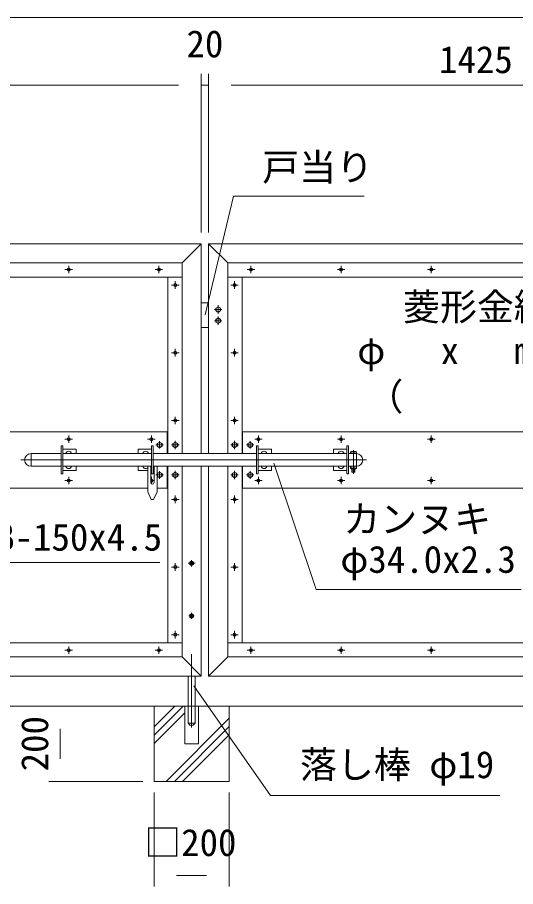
# Model space of a CAD drawing. Units: millimetres, scale not verified. Extents: x -6300 to 6300, y -4455 to 4455.
# Drawn here: x -1821 to -494, y -2291 to 21 of the extents above; entities that cross this region are included whole.
import ezdxf
from ezdxf.enums import TextEntityAlignment as Align

# ---------------------------------------------------------------- set-up
doc = ezdxf.new("R2010")
doc.units = ezdxf.units.MM
doc.header["$LTSCALE"] = 30
doc.linetypes.add('USER1', pattern=[50.8, 31.75, -6.35, 6.35, -6.35])
for name, color, linetype, lineweight in [('0-0_D-STR1', 1, 'Continuous', 18), ('0-1_D-BMK', 2, 'USER1', 13), ('0-2_D-DCR-HCH', 7, 'Continuous', 9), ('0-3_D-STR4', 7, 'Continuous', 9), ('0-4_D-STR3', 3, 'Continuous', 13), ('0-5_D-BGD', 7, 'Continuous', 9), ('0-6_D-STR-DIM', 7, 'Continuous', 9), ('0-7_0', 3, 'Continuous', 18), ('0-8_D-STR-TXT', 7, 'Continuous', 9)]:
    doc.layers.add(name, color=color, linetype=linetype, lineweight=lineweight)
doc.styles.add('ＭＳ ゴシック', font='')
doc.styles.get('ＭＳ ゴシック').set_extended_font_data('MS Gothic')

msp = doc.modelspace()

# ---------------------------------------------------------------- linework, layer by layer
at = {"layer": '0-0_D-STR1'}
for p, q in [((-1382.18, -631.32), (-1331.38, -580.52)), ((-1260.58, -631.32), (-1311.38, -580.52)), ((-1382.18, -631.32), (-2705.58, -631.32)), ((-1382.18, -1138.52), (-1382.18, -631.32)), ((-1382.18, -1679.72), (-1382.18, -1172.52)), ((-1311.38, -1172.52), (-1311.38, -1730.52)), ((-1260.58, -1172.52), (-1260.58, -1679.72)), ((-2705.58, -1679.72), (-1382.18, -1679.72)), ((-1331.38, -1730.52), (-1382.18, -1679.72)), ((-1260.58, -1679.72), (-1311.38, -1730.52)), ((-1347.28, -1730.52), (-1331.38, -1730.52))]:
    msp.add_line(p, q, dxfattribs=at)
for points in [[(-1331.38, -1138.52), (-1331.38, -580.52), (-2756.38, -580.52), (-2756.38, -730.52)], [(113.62, -730.52), (113.62, -580.52), (-1311.38, -580.52), (-1311.38, -1138.52)], [(-1260.58, -1679.72), (62.82, -1679.72), (62.82, -631.32), (-1260.58, -631.32), (-1260.58, -1138.52)], [(-2756.38, -1730.52), (-1331.38, -1730.52), (-1331.38, -1172.52)], [(-1311.38, -1730.52), (113.62, -1730.52), (113.62, -1580.52)]]:
    msp.add_lwpolyline(points, dxfattribs=at)
at = {"layer": '0-1_D-BMK'}
for p, q in [((-1683.88, -659.29), (-1683.88, -639.34)), ((-1443.88, -659.29), (-1443.88, -639.34)), ((-1198.88, -659.29), (-1198.88, -639.34)), ((-958.88, -659.29), (-958.88, -639.34)), ((-718.88, -659.29), (-718.88, -639.34)), ((-1693.86, -649.32), (-1673.91, -649.32)), ((-1433.91, -649.32), (-1453.86, -649.32)), ((-1208.86, -649.32), (-1188.91, -649.32)), ((-968.86, -649.32), (-948.91, -649.32)), ((-728.86, -649.32), (-708.91, -649.32)), ((-1410.16, -690.52), (-1390.21, -690.52)), ((-1400.18, -700.49), (-1400.18, -680.54)), ((-1232.61, -690.52), (-1252.56, -690.52)), ((-1242.58, -700.49), (-1242.58, -680.54)), ((-1295.98, -755.52), (-1275.98, -755.52)), ((-1285.98, -744.38), (-1285.98, -766.66)), ((-1295.98, -785.52), (-1275.98, -785.52)), ((-1285.98, -774.38), (-1285.98, -796.66)), ((-1410.16, -870.52), (-1390.21, -870.52)), ((-1400.18, -880.49), (-1400.18, -860.54)), ((-1232.61, -870.52), (-1252.56, -870.52)), ((-1242.58, -880.49), (-1242.58, -860.54)), ((-1410.16, -1050.52), (-1390.21, -1050.52)), ((-1400.18, -1060.49), (-1400.18, -1040.54)), ((-1232.61, -1050.52), (-1252.56, -1050.52)), ((-1242.58, -1060.49), (-1242.58, -1040.54)), ((-1673.91, -1100.52), (-1693.86, -1100.52)), ((-1683.88, -1110.49), (-1683.88, -1090.54)), ((-1473.86, -1100.52), (-1453.91, -1100.52)), ((-1463.88, -1110.49), (-1463.88, -1090.54)), ((-1441.88, -1105.52), (-1441.88, -1125.52)), ((-1400.18, -1104.38), (-1400.18, -1126.66)), ((-1242.58, -1104.38), (-1242.58, -1126.66)), ((-1200.88, -1105.52), (-1200.88, -1125.52)), ((-1168.91, -1100.52), (-1188.86, -1100.52)), ((-1178.88, -1110.49), (-1178.88, -1090.54)), ((-968.86, -1100.52), (-948.91, -1100.52)), ((-958.88, -1110.49), (-958.88, -1090.54)), ((-728.86, -1100.52), (-708.91, -1100.52)), ((-718.88, -1110.49), (-718.88, -1090.54)), ((-1451.88, -1115.52), (-1431.88, -1115.52)), ((-1410.18, -1115.52), (-1390.18, -1115.52)), ((-1232.58, -1115.52), (-1252.58, -1115.52)), ((-1190.88, -1115.52), (-1210.88, -1115.52)), ((-926.13, -1129.77), (-926.13, -1192.68)), ((-891.13, -1155.52), (-1811.13, -1155.52)), ((-1683.88, -1200.54), (-1683.88, -1220.49)), ((-1463.88, -1200.54), (-1463.88, -1219.58)), ((-1451.88, -1195.52), (-1431.88, -1195.52)), ((-1441.88, -1205.52), (-1441.88, -1185.52)), ((-1410.18, -1195.52), (-1390.18, -1195.52)), ((-1400.18, -1184.38), (-1400.18, -1206.66)), ((-1232.58, -1195.52), (-1252.58, -1195.52)), ((-1242.58, -1184.38), (-1242.58, -1206.66)), ((-1190.88, -1195.52), (-1210.88, -1195.52)), ((-1200.88, -1185.52), (-1200.88, -1205.52)), ((-1178.88, -1200.54), (-1178.88, -1220.49)), ((-958.88, -1200.54), (-958.88, -1220.49)), ((-718.88, -1200.54), (-718.88, -1220.49)), ((-1673.91, -1210.52), (-1693.86, -1210.52)), ((-1465.63, -1210.52), (-1456.63, -1210.52)), ((-1168.91, -1210.52), (-1188.86, -1210.52)), ((-968.86, -1210.52), (-948.91, -1210.52)), ((-728.86, -1210.52), (-708.91, -1210.52)), ((-1410.16, -1260.52), (-1390.21, -1260.52)), ((-1400.18, -1250.54), (-1400.18, -1270.49)), ((-1232.61, -1260.52), (-1252.56, -1260.52)), ((-1242.58, -1250.54), (-1242.58, -1270.49)), ((-1400.18, -1430.54), (-1400.18, -1450.49)), ((-1347.26, -1430.52), (-1366.3, -1430.52)), ((-1242.58, -1430.54), (-1242.58, -1450.49)), ((-1410.16, -1440.52), (-1390.21, -1440.52)), ((-1232.61, -1440.52), (-1252.56, -1440.52)), ((-1349.64, -1570.52), (-1363.92, -1570.52)), ((-1400.18, -1610.54), (-1400.18, -1630.49)), ((-1242.58, -1610.54), (-1242.58, -1630.49)), ((-1410.16, -1620.52), (-1390.21, -1620.52)), ((-1232.61, -1620.52), (-1252.56, -1620.52)), ((-1693.86, -1661.72), (-1673.91, -1661.72)), ((-1683.88, -1651.74), (-1683.88, -1671.69)), ((-1433.91, -1661.72), (-1453.86, -1661.72)), ((-1443.88, -1651.74), (-1443.88, -1671.69)), ((-1208.86, -1661.72), (-1188.91, -1661.72)), ((-1198.88, -1651.74), (-1198.88, -1671.69)), ((-968.86, -1661.72), (-948.91, -1661.72)), ((-958.88, -1651.74), (-958.88, -1671.69)), ((-728.86, -1661.72), (-708.91, -1661.72)), ((-718.88, -1651.74), (-718.88, -1671.69)), ((-1356.78, -1867.2), (-1356.78, -1672.34))]:
    msp.add_line(p, q, dxfattribs=at)
at = {"layer": '0-2_D-DCR-HCH'}
for p, q in [((-1456.78, -1887.78), (-1379.52, -1810.52)), ((-1456.78, -1865.68), (-1401.62, -1810.52)), ((-1456.78, -1909.88), (-1374.78, -1827.88)), ((-1424.84, -2010.52), (-1256.78, -1842.46)), ((-1402.74, -2010.52), (-1256.78, -1864.56)), ((-1380.65, -2010.52), (-1256.78, -1886.65))]:
    msp.add_line(p, q, dxfattribs=at)
at = {"layer": '0-3_D-STR4'}
msp.add_line((-1456.78, -2010.52), (-1456.78, -1810.52), dxfattribs=at)
msp.add_lwpolyline([(-1456.78, -2010.52), (-1256.78, -2010.52), (-1256.78, -1810.52)], dxfattribs=at)
at = {"layer": '0-4_D-STR3'}
for p, q in [((-1382.18, -669.32), (-2705.58, -669.32)), ((-1420.18, -1138.52), (-1420.18, -669.32)), ((-1260.58, -669.32), (62.82, -669.32)), ((-1222.58, -1138.52), (-1222.58, -669.32)), ((-1331.38, -738.02), (-1311.38, -738.02)), ((-1279.48, -759.27), (-1279.48, -751.77)), ((-1279.48, -789.27), (-1279.48, -781.77)), ((-1331.38, -803.02), (-1311.38, -803.02)), ((-2667.58, -1080.52), (-1420.18, -1080.52)), ((-1421.88, -1080.52), (-1421.88, -1138.52)), ((24.82, -1080.52), (-1222.58, -1080.52)), ((-1220.88, -1080.52), (-1220.88, -1138.52)), ((-1703.88, -1118.02), (-1703.88, -1193.02)), ((-1703.88, -1118.02), (-1699.38, -1118.02)), ((-1699.38, -1118.02), (-1699.38, -1193.02)), ((-1699.38, -1127.02), (-1663.88, -1127.02)), ((-1663.88, -1127.02), (-1663.88, -1138.52)), ((-1498.88, -1127.02), (-1498.88, -1138.52)), ((-1463.38, -1127.02), (-1498.88, -1127.02)), ((-1463.38, -1118.02), (-1463.38, -1193.02)), ((-1458.88, -1118.02), (-1463.38, -1118.02)), ((-1458.88, -1118.02), (-1458.88, -1193.02)), ((-1234.08, -1119.27), (-1234.08, -1111.77)), ((-1183.88, -1118.02), (-1183.88, -1193.02)), ((-1183.88, -1118.02), (-1179.38, -1118.02)), ((-1179.38, -1118.02), (-1179.38, -1193.02)), ((-1179.38, -1127.02), (-1143.88, -1127.02)), ((-1143.88, -1127.02), (-1143.88, -1138.52)), ((-978.88, -1127.02), (-978.88, -1138.52)), ((-943.38, -1127.02), (-978.88, -1127.02)), ((-943.38, -1118.02), (-943.38, -1193.02)), ((-938.88, -1118.02), (-943.38, -1118.02)), ((-938.88, -1118.02), (-938.88, -1193.02)), ((-1784.13, -1138.52), (-1784.13, -1172.52)), ((-1703.88, -1138.52), (-1784.13, -1138.52)), ((-1463.38, -1138.52), (-1699.38, -1138.52)), ((-1183.88, -1138.52), (-1458.88, -1138.52)), ((-943.38, -1138.52), (-1179.38, -1138.52)), ((-918.13, -1138.52), (-938.88, -1138.52)), ((-934.23, -1133.82), (-934.23, -1138.52)), ((-920.07, -1133.02), (-932.33, -1133.02)), ((-930.13, -1133.82), (-930.13, -1138.52)), ((-922.13, -1133.82), (-922.13, -1138.52)), ((-918.13, -1138.52), (-918.13, -1172.52)), ((-918.03, -1133.82), (-918.03, -1138.52)), ((-1703.88, -1172.52), (-1784.13, -1172.52)), ((-1463.38, -1172.52), (-1699.38, -1172.52)), ((-1663.88, -1172.52), (-1663.88, -1184.02)), ((-1498.88, -1172.52), (-1498.88, -1184.02)), ((-1473.63, -1172.52), (-1473.63, -1240.52)), ((-1465.63, -1172.52), (-1465.63, -1216.02)), ((-1183.88, -1172.52), (-1458.88, -1172.52)), ((-1456.63, -1172.52), (-1456.63, -1216.02)), ((-1448.63, -1172.52), (-1448.63, -1240.52)), ((-1421.88, -1172.52), (-1421.88, -1230.52)), ((-1420.18, -1641.72), (-1420.18, -1172.52)), ((-1222.58, -1641.72), (-1222.58, -1172.52)), ((-1220.88, -1172.52), (-1220.88, -1230.52)), ((-943.38, -1172.52), (-1179.38, -1172.52)), ((-1143.88, -1172.52), (-1143.88, -1184.02)), ((-978.88, -1172.52), (-978.88, -1184.02)), ((-918.13, -1172.52), (-938.88, -1172.52)), ((-934.23, -1172.52), (-934.23, -1178.22)), ((-918.03, -1178.22), (-934.23, -1178.22)), ((-919.7, -1179.02), (-932.28, -1179.02)), ((-930.13, -1172.52), (-930.13, -1178.22)), ((-930.13, -1179.02), (-930.13, -1187.72)), ((-929.33, -1179.02), (-929.33, -1188.52)), ((-922.93, -1179.02), (-922.93, -1188.52)), ((-922.13, -1172.52), (-922.13, -1178.22)), ((-922.13, -1179.02), (-922.13, -1187.72)), ((-918.03, -1172.52), (-918.03, -1178.22)), ((-1703.88, -1193.02), (-1699.38, -1193.02)), ((-1699.38, -1184.02), (-1663.88, -1184.02)), ((-1473.63, -1184.02), (-1498.88, -1184.02)), ((-1463.38, -1184.02), (-1465.63, -1184.02)), ((-1463.38, -1187.4), (-1465.63, -1187.4)), ((-1458.88, -1193.02), (-1463.38, -1193.02)), ((-1183.88, -1193.02), (-1179.38, -1193.02)), ((-1179.38, -1184.02), (-1143.88, -1184.02)), ((-943.38, -1184.02), (-978.88, -1184.02)), ((-938.88, -1193.02), (-943.38, -1193.02)), ((-922.13, -1187.72), (-930.13, -1187.72)), ((-929.33, -1188.52), (-930.13, -1187.72)), ((-922.93, -1188.52), (-929.33, -1188.52)), ((-922.93, -1188.52), (-922.13, -1187.72)), ((-2667.58, -1230.52), (-1473.63, -1230.52)), ((-1464.13, -1260.52), (-1473.63, -1240.52)), ((-1458.13, -1260.52), (-1448.63, -1240.52)), ((-1448.63, -1230.52), (-1420.18, -1230.52)), ((24.82, -1230.52), (-1222.58, -1230.52)), ((-1458.13, -1260.52), (-1464.13, -1260.52)), ((-2705.58, -1641.72), (-1382.18, -1641.72)), ((62.82, -1641.72), (-1260.58, -1641.72)), ((-1366.28, -1730.52), (-1366.28, -1856.02)), ((-1347.28, -1730.52), (-1347.28, -1856.02)), ((-1374.78, -1910.52), (-1374.78, -1810.52)), ((-1361.28, -1861.02), (-1366.28, -1856.02)), ((-1352.28, -1861.02), (-1361.28, -1861.02))]:
    msp.add_line(p, q, dxfattribs=at)
for points in [[(-1292.48, -751.77), (-1285.98, -748.01), (-1279.48, -751.77)], [(-1279.48, -759.27), (-1285.98, -763.02), (-1292.48, -759.27), (-1292.48, -751.77)], [(-1292.48, -781.77), (-1285.98, -778.01), (-1279.48, -781.77)], [(-1279.48, -789.27), (-1285.98, -793.02), (-1292.48, -789.27), (-1292.48, -781.77)], [(-1236.08, -1111.77), (-1242.58, -1108.01), (-1249.08, -1111.77), (-1249.08, -1119.27), (-1242.58, -1123.02), (-1236.08, -1119.27)], [(-1374.78, -1910.52), (-1338.78, -1910.52), (-1338.78, -1810.52)], [(-1352.28, -1861.02), (-1347.28, -1856.02), (-1366.28, -1856.02)]]:
    msp.add_lwpolyline(points, dxfattribs=at)
for points in [[(-1448.38, -1111.77), (-1441.88, -1108.01), (-1435.38, -1111.77), (-1435.38, -1119.27), (-1441.88, -1123.02), (-1448.38, -1119.27)], [(-1406.68, -1111.77), (-1400.18, -1108.01), (-1393.68, -1111.77), (-1393.68, -1119.27), (-1400.18, -1123.02), (-1406.68, -1119.27)], [(-1194.38, -1111.77), (-1200.88, -1108.01), (-1207.38, -1111.77), (-1207.38, -1119.27), (-1200.88, -1123.02), (-1194.38, -1119.27)], [(-1448.38, -1199.27), (-1441.88, -1203.02), (-1435.38, -1199.27), (-1435.38, -1191.77), (-1441.88, -1188.01), (-1448.38, -1191.77)], [(-1406.68, -1191.77), (-1400.18, -1188.01), (-1393.68, -1191.77), (-1393.68, -1199.27), (-1400.18, -1203.02), (-1406.68, -1199.27)], [(-1236.08, -1191.77), (-1242.58, -1188.01), (-1249.08, -1191.77), (-1249.08, -1199.27), (-1242.58, -1203.02), (-1236.08, -1199.27)], [(-1194.38, -1191.77), (-1200.88, -1188.01), (-1207.38, -1191.77), (-1207.38, -1199.27), (-1200.88, -1203.02), (-1194.38, -1199.27)], [(-1356.78, -1436.4), (-1351.69, -1433.46), (-1351.69, -1427.58), (-1356.78, -1424.64), (-1361.87, -1427.58), (-1361.87, -1433.46)], [(-1356.78, -1576.4), (-1351.69, -1573.46), (-1351.69, -1567.58), (-1356.78, -1564.64), (-1361.87, -1567.58), (-1361.87, -1573.46)]]:
    msp.add_lwpolyline(points, close=True, dxfattribs=at)
for centre, radius in [((-1683.88, -649.32), 4), ((-1443.88, -649.32), 4), ((-1198.88, -649.32), 4), ((-958.88, -649.32), 4), ((-718.88, -649.32), 4), ((-1400.18, -690.52), 4), ((-1242.58, -690.52), 4), ((-1285.98, -755.52), 6.25), ((-1285.98, -785.52), 6.25), ((-1400.18, -870.52), 4), ((-1242.58, -870.52), 4), ((-1400.18, -1050.52), 4), ((-1242.58, -1050.52), 4), ((-1683.88, -1100.52), 4), ((-1463.88, -1100.52), 4), ((-1441.88, -1115.52), 6.25), ((-1400.18, -1115.52), 6.25), ((-1242.58, -1115.52), 6.25), ((-1200.88, -1115.52), 6.25), ((-1178.88, -1100.52), 4), ((-958.88, -1100.52), 4), ((-718.88, -1100.52), 4), ((-1441.88, -1195.52), 6.25), ((-1400.18, -1195.52), 6.25), ((-1242.58, -1195.52), 6.25), ((-1200.88, -1195.52), 6.25), ((-1683.88, -1210.52), 4), ((-1178.88, -1210.52), 4), ((-958.88, -1210.52), 4), ((-718.88, -1210.52), 4), ((-1400.18, -1260.52), 4), ((-1242.58, -1260.52), 4), ((-1356.78, -1430.52), 5.1), ((-1356.78, -1430.52), 3), ((-1400.18, -1440.52), 4), ((-1242.58, -1440.52), 4), ((-1356.78, -1570.52), 5.1), ((-1356.78, -1570.52), 3), ((-1400.18, -1620.52), 4), ((-1242.58, -1620.52), 4), ((-1683.88, -1661.72), 4), ((-1443.88, -1661.72), 4), ((-1198.88, -1661.72), 4), ((-958.88, -1661.72), 4), ((-718.88, -1661.72), 4)]:
    msp.add_circle(centre, radius, dxfattribs=at)
for centre, radius, start, end in [((-1683.88, -1140.52), 8, 14.47751, 165.52249), ((-1478.88, -1140.52), 8, 14.47751, 165.52249), ((-1163.88, -1140.52), 8, 14.47751, 165.52249), ((-958.88, -1140.52), 8, 14.47751, 165.52249), ((-1784.13, -1155.52), 17, 90, 270), ((-932.18, -1136.03), 3.02, 47.18249, 132.81751), ((-926.13, -1143.42), 10.4, 67.38014, 112.61986), ((-920.08, -1136.05), 3.03, 47.363, 132.637), ((-918.13, -1155.52), 17, 270, 90), ((-1683.88, -1170.52), 8, 194.47751, 345.52249), ((-1478.88, -1170.52), 8, 194.47751, 311.0145), ((-1163.88, -1170.52), 8, 194.47751, 345.52249), ((-958.88, -1170.52), 8, 194.47751, 345.52249), ((-932.18, -1176), 3.02, 227.28053, 312.71947), ((-926.13, -1168.62), 10.4, 247.38014, 292.61986), ((-920.08, -1176.08), 2.96, 226.1605, 313.8395), ((-1463.88, -1210.52), 4, 244.06031, 115.93969), ((-1461.13, -1216.02), 4.5, 180, 0)]:
    msp.add_arc(centre, radius, start, end, dxfattribs=at)
at = {"layer": '0-5_D-BGD'}
msp.add_line((-2571.38, -1810.52), (-71.38, -1810.52), dxfattribs=at)
at = {"layer": '0-6_D-STR-DIM'}
for p, q in [((-2761.38, 21.48), (118.62, 21.48)), ((-1331.38, -550.52), (-1331.38, -128.52)), ((-1331.38, -550.52), (-1331.38, -128.52)), ((-1311.38, -550.52), (-1311.38, -128.52)), ((-1311.38, -550.52), (-1311.38, -128.52)), ((-2696.38, -158.52), (-1391.38, -158.52)), ((-1391.38, -158.52), (-1451.38, -158.52)), ((-1331.38, -158.52), (-1311.38, -158.52)), ((-1251.38, -158.52), (-1191.38, -158.52)), ((-1251.38, -158.52), (53.62, -158.52)), ((-1486.78, -1810.52), (-1736.78, -1810.52)), ((-1706.78, -1950.52), (-1706.78, -1870.52)), ((-1486.78, -2010.52), (-1736.78, -2010.52)), ((-1456.78, -2040.52), (-1456.78, -2290.52)), ((-1256.78, -2040.52), (-1256.78, -2290.52)), ((-1396.78, -2260.52), (-1316.78, -2260.52))]:
    msp.add_line(p, q, dxfattribs=at)
at = {"layer": '0-7_0', "color": 2}
for p, q in [((-1356.78, -1438.67), (-1356.78, -1422.47)), ((-1356.78, -1578.62), (-1356.78, -1562.42))]:
    msp.add_line(p, q, dxfattribs=at)
at = {"layer": '0-8_D-STR-TXT'}
for points in [[(-897.72, -453.61), (-1245.17, -453.61), (-1321.11, -769.37)], [(-1441.54, -1428.71), (-2005.11, -1428.71), (-2098.64, -1163.51)], [(-479.21, -1499.93), (-1025.02, -1499.93), (-1138.02, -1163.84)], [(-536.17, -2048.13), (-1147.07, -2048.13), (-1350.8, -1756.23)]]:
    msp.add_lwpolyline(points, dxfattribs=at)

# ---------------------------------------------------------------- texts
at = {"layer": '0-6_D-STR-DIM', "style": 'ＭＳ ゴシック'}
for s, p in [('20', (-1370.51, -106.4)), ('1425', (-698.26, -148.4)), ('□200', (-1483.01, -2230.91))]:
    msp.add_text(s, height=72.14, dxfattribs=at).set_placement(p, align=Align.BOTTOM_LEFT)
msp.add_text('200', height=72.14, rotation=90, dxfattribs=at).set_placement((-1716.9, -1984.02), align=Align.BOTTOM_LEFT)
at = {"layer": '0-8_D-STR-TXT', "style": 'ＭＳ ゴシック'}
for s, p in [('戸当り', (-1168.78, -434.35)), ('菱形金網', (-794.05, -806.01)), ('φ   x   mm目', (-915.88, -922.4)), ('（\u3000\u3000\u3000\u3000）', (-891.52, -1044.87)), ('カンヌキ', (-953.2, -1370.58)), ('FB-150x4.5', (-1926.05, -1418.59)), ('φ34.0x2.3', (-960.81, -1477.63)), ('落し棒 φ19', (-1068.4, -2023.73))]:
    msp.add_text(s, height=72.14, dxfattribs=at).set_placement(p, align=Align.BOTTOM_LEFT)

doc.saveas('drawing.dxf')
